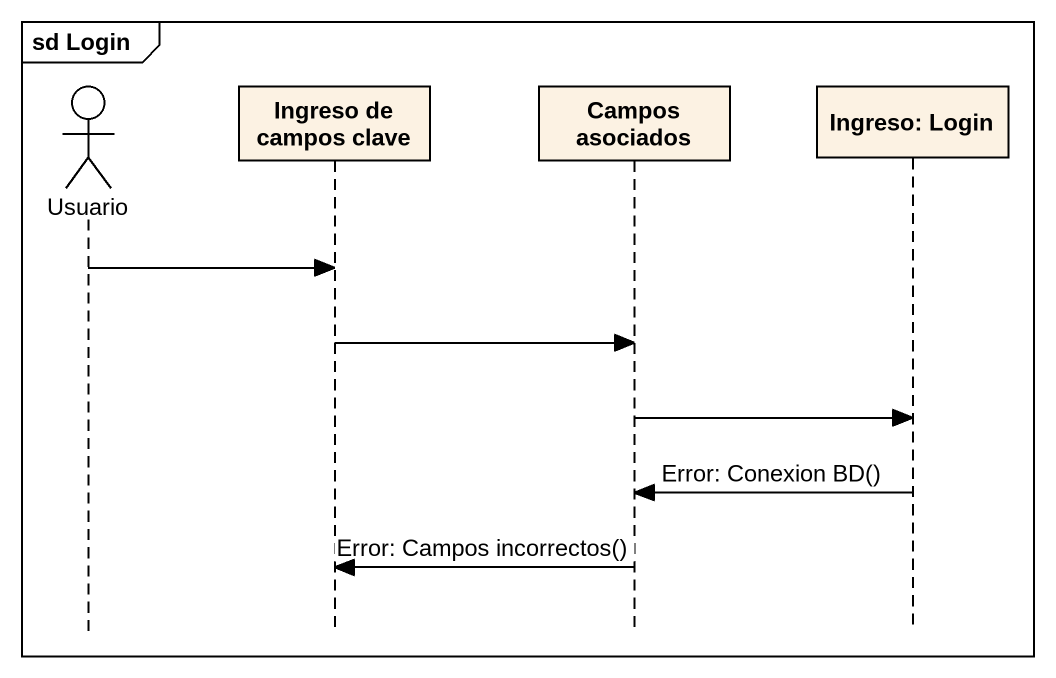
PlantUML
@startuml
mainframe sd Login
hide footbox
actor Usuario
participant "Ingreso de campos clave" as Ingreso_de_campos_clave
participant "Campos asociados" as Campos_asociados
participant "Ingreso: Login" as Ingreso_Login

Usuario -> Ingreso_de_campos_clave
Ingreso_de_campos_clave -> Campos_asociados
Campos_asociados -> Ingreso_Login
Ingreso_Login -> Campos_asociados : Error: Conexion BD()
Campos_asociados -> Ingreso_de_campos_clave : Error: Campos incorrectos()
@enduml
